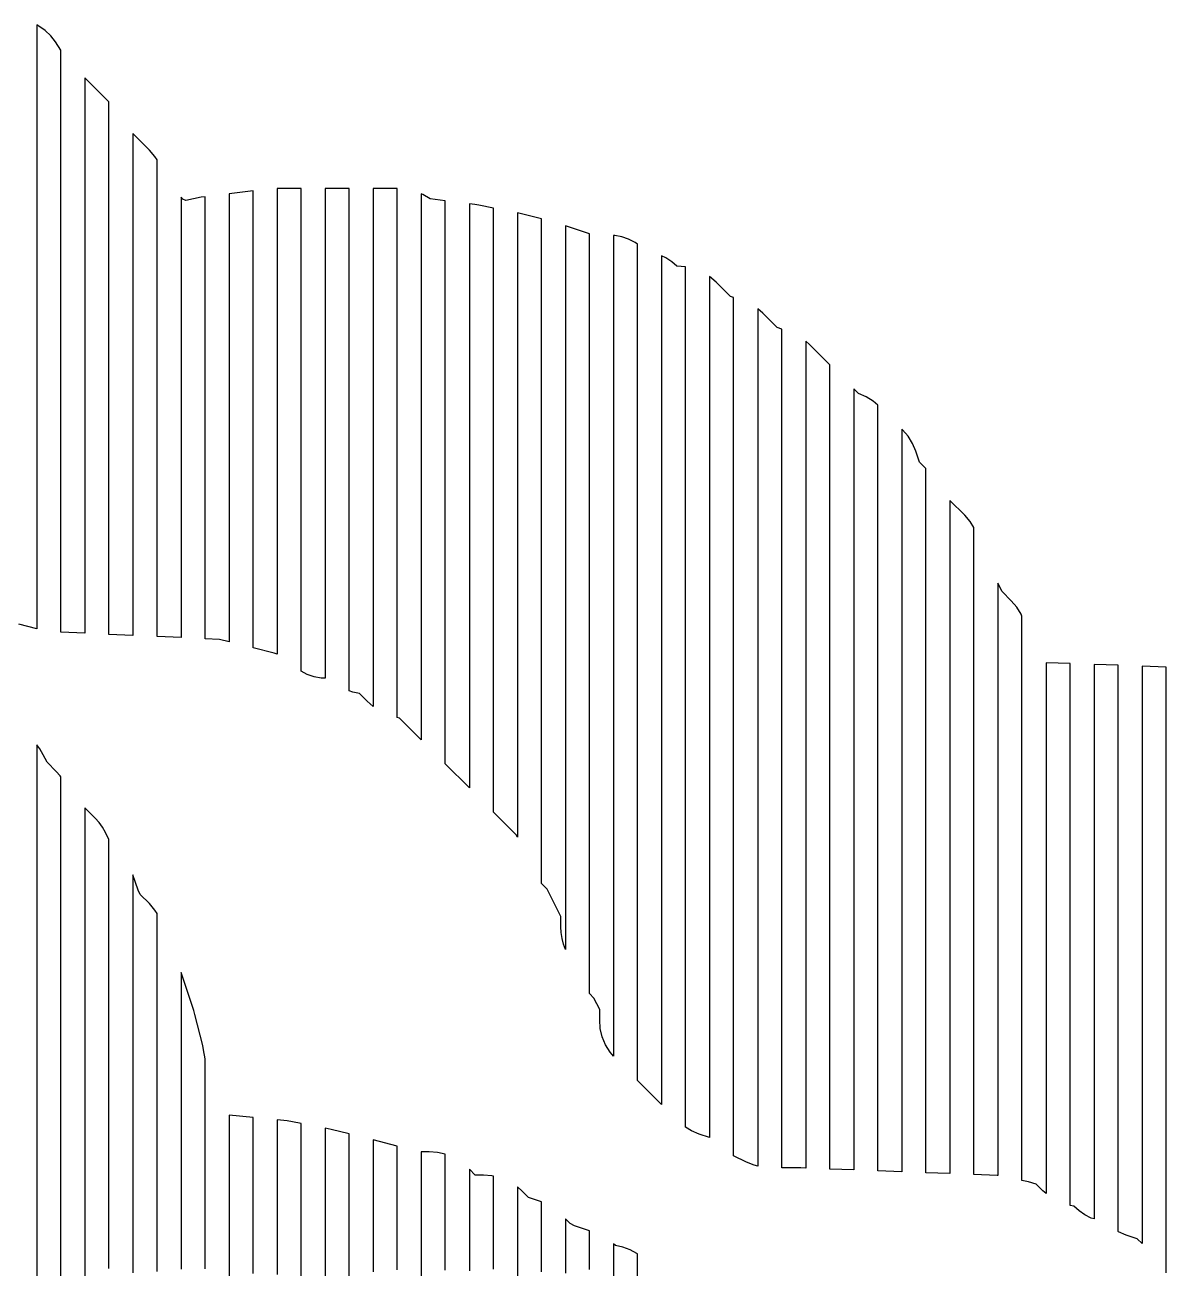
# Model space of a CAD drawing. Extents: x -6 to 1890, y -8 to 898.
# Drawn here: x 1491.6 to 1681.6, y 642.5 to 849.4 of the extents above; entities that cross this region are included whole.
import ezdxf

# ---------------------------------------------------------------- set-up
doc = ezdxf.new("R2010")
doc.units = 0
doc.layers.add('PECAS_2D', color=3, linetype='Continuous')

msp = doc.modelspace()

# ---------------------------------------------------------------- linework, layer by layer
at = {"layer": 'PECAS_2D'}
for points in [[(1681.578, 641.692), (1681.578, 649.448), (1681.578, 650.741), (1681.578, 652.034), (1681.578, 653.326), (1681.578, 654.619), (1681.578, 655.912), (1681.578, 657.205), (1681.578, 702.451), (1681.578, 703.744), (1681.578, 705.036), (1681.578, 706.329), (1681.578, 708.915), (1681.578, 710.207), (1681.578, 712.793), (1681.578, 715.378), (1681.578, 717.964), (1681.578, 719.257), (1681.578, 720.549), (1681.578, 721.842), (1681.578, 723.135), (1681.578, 724.428), (1681.578, 725.72), (1681.578, 727.013), (1681.578, 728.306), (1681.578, 729.599), (1681.578, 730.891), (1681.578, 732.184), (1681.578, 733.477), (1681.578, 734.77), (1681.578, 736.062), (1681.578, 737.355), (1681.578, 738.648), (1681.578, 742.526), (1677.578, 742.669), (1677.578, 738.774), (1677.578, 737.475), (1677.578, 736.177), (1677.578, 734.879), (1677.578, 733.58), (1677.578, 732.282), (1677.578, 730.984), (1677.578, 729.685), (1677.578, 728.387), (1677.578, 727.088), (1677.578, 725.79), (1677.578, 724.492), (1677.578, 723.193), (1677.578, 721.895), (1677.578, 720.596), (1677.578, 719.298), (1677.578, 718), (1677.578, 716.701), (1677.578, 715.403), (1677.578, 714.105), (1677.578, 712.806), (1677.578, 711.508), (1677.578, 710.21), (1677.578, 708.911), (1677.578, 707.613), (1677.578, 706.314), (1677.578, 705.016), (1677.578, 703.718), (1677.578, 659.573), (1677.578, 658.275), (1677.578, 656.976), (1677.578, 655.678), (1677.578, 654.379), (1677.578, 653.081), (1677.578, 651.783), (1677.578, 646.589), (1676.769, 647.398), (1674.929, 648.012), (1673.637, 648.556), (1673.578, 648.593), (1673.578, 655.046), (1673.578, 656.337), (1673.578, 657.627), (1673.578, 658.918), (1673.578, 661.499), (1673.578, 702.801), (1673.578, 704.092), (1673.578, 705.382), (1673.578, 706.673), (1673.578, 707.964), (1673.578, 709.254), (1673.578, 710.545), (1673.578, 711.836), (1673.578, 713.126), (1673.578, 714.417), (1673.578, 715.708), (1673.578, 716.998), (1673.578, 718.289), (1673.578, 719.58), (1673.578, 720.87), (1673.578, 722.161), (1673.578, 723.452), (1673.578, 724.742), (1673.578, 726.033), (1673.578, 727.324), (1673.578, 728.614), (1673.578, 729.905), (1673.578, 731.196), (1673.578, 732.486), (1673.578, 733.777), (1673.578, 735.068), (1673.578, 737.649), (1673.578, 738.94), (1673.578, 742.812), (1669.578, 742.955), (1669.578, 737.756), (1669.578, 736.456), (1669.578, 733.857), (1669.578, 732.557), (1669.578, 731.258), (1669.578, 729.958), (1669.578, 728.658), (1669.578, 727.359), (1669.578, 726.059), (1669.578, 724.759), (1669.578, 723.46), (1669.578, 722.16), (1669.578, 720.86), (1669.578, 719.561), (1669.578, 718.261), (1669.578, 716.961), (1669.578, 715.662), (1669.578, 714.362), (1669.578, 713.062), (1669.578, 711.763), (1669.578, 710.463), (1669.578, 709.164), (1669.578, 707.864), (1669.578, 706.564), (1669.578, 705.265), (1669.578, 662.376), (1669.578, 661.076), (1669.578, 659.776), (1669.578, 658.477), (1669.578, 657.177), (1669.578, 655.878), (1669.578, 650.679), (1669.11, 650.841), (1668.052, 651.369), (1667.075, 652.027), (1666.192, 652.805), (1665.578, 652.932), (1665.578, 658.084), (1665.578, 659.372), (1665.578, 660.66), (1665.578, 661.948), (1665.578, 663.237), (1665.578, 664.525), (1665.578, 665.813), (1665.578, 705.743), (1665.578, 707.031), (1665.578, 708.319), (1665.578, 709.607), (1665.578, 710.896), (1665.578, 712.184), (1665.578, 713.472), (1665.578, 714.76), (1665.578, 716.048), (1665.578, 717.336), (1665.578, 718.624), (1665.578, 719.912), (1665.578, 721.2), (1665.578, 722.488), (1665.578, 723.776), (1665.578, 725.064), (1665.578, 726.352), (1665.578, 727.641), (1665.578, 728.929), (1665.578, 730.217), (1665.578, 731.505), (1665.578, 732.793), (1665.578, 735.369), (1665.578, 736.657), (1665.578, 737.945), (1665.578, 743.097), (1661.578, 743.24), (1661.578, 736.745), (1661.578, 735.445), (1661.578, 734.146), (1661.578, 732.847), (1661.578, 731.548), (1661.578, 730.249), (1661.578, 728.95), (1661.578, 727.651), (1661.578, 726.352), (1661.578, 725.052), (1661.578, 723.753), (1661.578, 722.454), (1661.578, 721.155), (1661.578, 719.856), (1661.578, 718.557), (1661.578, 717.258), (1661.578, 715.959), (1661.578, 714.659), (1661.578, 713.36), (1661.578, 712.061), (1661.578, 710.762), (1661.578, 709.463), (1661.578, 708.164), (1661.578, 706.865), (1661.578, 705.565), (1661.578, 666.592), (1661.578, 665.292), (1661.578, 663.993), (1661.578, 662.694), (1661.578, 661.395), (1661.578, 660.096), (1661.578, 654.899), (1661.031, 655.38), (1659.965, 656.447), (1658.663, 656.881), (1657.578, 657.098), (1657.578, 660.957), (1657.578, 662.244), (1657.578, 663.53), (1657.578, 664.817), (1657.578, 666.103), (1657.578, 669.963), (1657.578, 705.984), (1657.578, 707.271), (1657.578, 708.557), (1657.578, 709.844), (1657.578, 711.13), (1657.578, 712.417), (1657.578, 713.703), (1657.578, 714.99), (1657.578, 716.276), (1657.578, 717.563), (1657.578, 718.849), (1657.578, 720.136), (1657.578, 721.422), (1657.578, 722.709), (1657.578, 723.995), (1657.578, 725.282), (1657.578, 726.568), (1657.578, 727.855), (1657.578, 729.141), (1657.578, 730.428), (1657.578, 731.714), (1657.578, 734.287), (1657.578, 735.574), (1657.578, 736.86), (1657.578, 751.012), (1657.458, 751.297), (1656.716, 752.497), (1655.804, 753.562), (1654.263, 755.103), (1653.578, 756.473), (1653.578, 744.799), (1653.578, 739.611), (1653.578, 737.017), (1653.578, 735.72), (1653.578, 734.423), (1653.578, 733.126), (1653.578, 731.829), (1653.578, 730.532), (1653.578, 727.938), (1653.578, 726.641), (1653.578, 725.344), (1653.578, 724.047), (1653.578, 722.75), (1653.578, 721.453), (1653.578, 720.156), (1653.578, 718.859), (1653.578, 717.562), (1653.578, 716.265), (1653.578, 714.968), (1653.578, 713.67), (1653.578, 712.373), (1653.578, 711.076), (1653.578, 709.779), (1653.578, 708.482), (1653.578, 707.185), (1653.578, 705.888), (1653.578, 668.274), (1653.578, 666.977), (1653.578, 665.68), (1653.578, 664.383), (1653.578, 663.086), (1653.578, 661.789), (1653.578, 657.898), (1653.466, 657.92), (1649.578, 658.07), (1649.578, 661.96), (1649.578, 663.257), (1649.578, 664.554), (1649.578, 665.851), (1649.578, 667.148), (1649.578, 668.445), (1649.578, 706.057), (1649.578, 707.354), (1649.578, 708.651), (1649.578, 709.948), (1649.578, 711.245), (1649.578, 712.542), (1649.578, 713.839), (1649.578, 715.135), (1649.578, 716.432), (1649.578, 717.729), (1649.578, 719.026), (1649.578, 720.323), (1649.578, 721.62), (1649.578, 722.917), (1649.578, 724.214), (1649.578, 726.808), (1649.578, 728.105), (1649.578, 729.402), (1649.578, 730.699), (1649.578, 731.996), (1649.578, 733.293), (1649.578, 734.59), (1649.578, 738.481), (1649.578, 741.075), (1649.578, 743.668), (1649.578, 746.262), (1649.578, 748.856), (1649.578, 751.45), (1649.578, 752.747), (1649.578, 754.044), (1649.578, 765.717), (1648.96, 766.716), (1648.048, 767.781), (1645.578, 770.251), (1645.578, 761.237), (1645.578, 759.95), (1645.578, 757.374), (1645.578, 754.799), (1645.578, 752.224), (1645.578, 749.648), (1645.578, 747.073), (1645.578, 744.498), (1645.578, 741.922), (1645.578, 739.347), (1645.578, 736.771), (1645.578, 734.196), (1645.578, 730.333), (1645.578, 729.045), (1645.578, 727.758), (1645.578, 726.47), (1645.578, 725.182), (1645.578, 723.895), (1645.578, 722.607), (1645.578, 720.032), (1645.578, 718.744), (1645.578, 717.456), (1645.578, 716.169), (1645.578, 714.881), (1645.578, 713.593), (1645.578, 712.306), (1645.578, 711.018), (1645.578, 709.73), (1645.578, 708.443), (1645.578, 707.155), (1645.578, 705.867), (1645.578, 668.525), (1645.578, 667.237), (1645.578, 665.949), (1645.578, 664.662), (1645.578, 663.374), (1645.578, 662.086), (1645.578, 658.223), (1641.578, 658.377), (1641.578, 662.24), (1641.578, 663.527), (1641.578, 664.815), (1641.578, 666.103), (1641.578, 667.39), (1641.578, 668.678), (1641.578, 704.729), (1641.578, 706.016), (1641.578, 707.304), (1641.578, 708.591), (1641.578, 709.879), (1641.578, 711.167), (1641.578, 712.454), (1641.578, 713.742), (1641.578, 715.029), (1641.578, 716.317), (1641.578, 718.892), (1641.578, 720.179), (1641.578, 721.467), (1641.578, 722.754), (1641.578, 724.042), (1641.578, 725.329), (1641.578, 726.617), (1641.578, 731.767), (1641.578, 734.342), (1641.578, 736.917), (1641.578, 739.492), (1641.578, 742.068), (1641.578, 744.643), (1641.578, 747.218), (1641.578, 749.793), (1641.578, 752.368), (1641.578, 754.943), (1641.578, 757.518), (1641.578, 760.093), (1641.578, 762.668), (1641.578, 766.531), (1641.578, 767.818), (1641.578, 775.544), (1640.519, 776.603), (1639.906, 778.442), (1639.361, 779.735), (1638.62, 780.934), (1637.707, 781.999), (1637.578, 782.129), (1637.578, 773.117), (1637.578, 771.829), (1637.578, 769.254), (1637.578, 766.679), (1637.578, 764.104), (1637.578, 761.529), (1637.578, 758.954), (1637.578, 756.379), (1637.578, 753.804), (1637.578, 749.942), (1637.578, 747.367), (1637.578, 743.505), (1637.578, 740.93), (1637.578, 738.355), (1637.578, 735.78), (1637.578, 733.205), (1637.578, 730.63), (1637.578, 728.055), (1637.578, 722.905), (1637.578, 721.617), (1637.578, 720.33), (1637.578, 719.043), (1637.578, 717.755), (1637.578, 716.468), (1637.578, 715.18), (1637.578, 712.605), (1637.578, 711.318), (1637.578, 710.03), (1637.578, 708.743), (1637.578, 707.455), (1637.578, 706.168), (1637.578, 704.88), (1637.578, 668.831), (1637.578, 667.543), (1637.578, 666.256), (1637.578, 664.969), (1637.578, 663.681), (1637.578, 662.394), (1637.578, 658.531), (1633.578, 658.685), (1633.578, 662.585), (1633.578, 663.885), (1633.578, 665.185), (1633.578, 666.486), (1633.578, 667.786), (1633.578, 704.188), (1633.578, 705.488), (1633.578, 706.788), (1633.578, 708.088), (1633.578, 709.388), (1633.578, 711.989), (1633.578, 713.289), (1633.578, 714.589), (1633.578, 715.889), (1633.578, 717.189), (1633.578, 718.489), (1633.578, 723.689), (1633.578, 727.59), (1633.578, 730.19), (1633.578, 732.79), (1633.578, 735.39), (1633.578, 737.99), (1633.578, 740.591), (1633.578, 743.191), (1633.578, 745.791), (1633.578, 749.691), (1633.578, 752.291), (1633.578, 756.192), (1633.578, 758.792), (1633.578, 761.392), (1633.578, 763.992), (1633.578, 766.592), (1633.578, 769.192), (1633.578, 771.793), (1633.578, 774.393), (1633.578, 775.693), (1633.578, 776.993), (1633.578, 786.094), (1632.793, 786.769), (1631.627, 787.498), (1630.373, 788.042), (1629.578, 788.836), (1629.578, 782.336), (1629.578, 781.036), (1629.578, 778.436), (1629.578, 775.836), (1629.578, 773.237), (1629.578, 770.637), (1629.578, 768.037), (1629.578, 765.437), (1629.578, 762.837), (1629.578, 760.237), (1629.578, 757.637), (1629.578, 755.037), (1629.578, 751.137), (1629.578, 748.537), (1629.578, 745.937), (1629.578, 742.037), (1629.578, 739.437), (1629.578, 735.537), (1629.578, 732.937), (1629.578, 730.337), (1629.578, 727.737), (1629.578, 723.838), (1629.578, 719.938), (1629.578, 714.738), (1629.578, 713.438), (1629.578, 712.138), (1629.578, 710.838), (1629.578, 709.538), (1629.578, 708.238), (1629.578, 706.938), (1629.578, 705.638), (1629.578, 704.338), (1629.578, 703.038), (1629.578, 667.939), (1629.578, 666.639), (1629.578, 665.339), (1629.578, 664.039), (1629.578, 662.739), (1629.578, 658.839), (1625.578, 658.993), (1625.578, 661.592), (1625.578, 662.891), (1625.578, 664.19), (1625.578, 665.49), (1625.578, 666.789), (1625.578, 668.089), (1625.578, 703.174), (1625.578, 704.474), (1625.578, 705.773), (1625.578, 708.372), (1625.578, 709.671), (1625.578, 710.971), (1625.578, 716.169), (1625.578, 718.767), (1625.578, 721.366), (1625.578, 723.965), (1625.578, 727.864), (1625.578, 731.762), (1625.578, 735.66), (1625.578, 738.259), (1625.578, 742.158), (1625.578, 744.757), (1625.578, 748.655), (1625.578, 751.254), (1625.578, 753.853), (1625.578, 756.452), (1625.578, 759.05), (1625.578, 761.649), (1625.578, 764.248), (1625.578, 766.847), (1625.578, 769.446), (1625.578, 772.045), (1625.578, 775.943), (1625.578, 778.542), (1625.578, 782.441), (1625.578, 783.74), (1625.578, 785.04), (1625.578, 792.836), (1622.196, 796.218), (1621.578, 796.748), (1621.578, 788.959), (1621.578, 787.661), (1621.578, 783.766), (1621.578, 781.17), (1621.578, 778.574), (1621.578, 774.679), (1621.578, 772.083), (1621.578, 768.189), (1621.578, 765.593), (1621.578, 762.996), (1621.578, 760.4), (1621.578, 757.804), (1621.578, 755.208), (1621.578, 752.611), (1621.578, 750.015), (1621.578, 747.419), (1621.578, 743.525), (1621.578, 740.928), (1621.578, 738.332), (1621.578, 734.438), (1621.578, 730.543), (1621.578, 727.947), (1621.578, 724.053), (1621.578, 720.158), (1621.578, 716.264), (1621.578, 714.966), (1621.578, 713.668), (1621.578, 712.37), (1621.578, 711.071), (1621.578, 709.773), (1621.578, 708.475), (1621.578, 669.531), (1621.578, 668.233), (1621.578, 666.935), (1621.578, 665.637), (1621.578, 664.339), (1621.578, 663.041), (1621.578, 661.743), (1621.578, 659.147), (1620.757, 659.178), (1617.578, 659.178), (1617.578, 663.056), (1617.578, 664.348), (1617.578, 665.641), (1617.578, 666.933), (1617.578, 668.226), (1617.578, 670.811), (1617.578, 718.634), (1617.578, 719.927), (1617.578, 722.512), (1617.578, 723.804), (1617.578, 727.682), (1617.578, 730.267), (1617.578, 734.144), (1617.578, 738.022), (1617.578, 741.899), (1617.578, 744.484), (1617.578, 747.069), (1617.578, 750.947), (1617.578, 754.825), (1617.578, 757.41), (1617.578, 759.995), (1617.578, 763.872), (1617.578, 766.457), (1617.578, 769.042), (1617.578, 771.627), (1617.578, 775.505), (1617.578, 778.09), (1617.578, 781.967), (1617.578, 785.845), (1617.578, 788.43), (1617.578, 791.015), (1617.578, 792.308), (1617.578, 798.77), (1616.799, 799.03), (1614.44, 801.389), (1613.578, 802.127), (1613.578, 795.643), (1613.578, 794.346), (1613.578, 791.752), (1613.578, 789.159), (1613.578, 785.268), (1613.578, 782.674), (1613.578, 780.081), (1613.578, 777.487), (1613.578, 773.596), (1613.578, 771.002), (1613.578, 767.112), (1613.578, 764.518), (1613.578, 760.627), (1613.578, 758.034), (1613.578, 755.44), (1613.578, 752.846), (1613.578, 748.956), (1613.578, 746.362), (1613.578, 742.471), (1613.578, 738.581), (1613.578, 734.69), (1613.578, 730.799), (1613.578, 729.503), (1613.578, 728.206), (1613.578, 726.909), (1613.578, 725.612), (1613.578, 672.44), (1613.578, 671.143), (1613.578, 669.846), (1613.578, 668.55), (1613.578, 667.253), (1613.578, 665.956), (1613.578, 664.659), (1613.578, 659.472), (1612.99, 659.61), (1611.692, 660.139), (1609.578, 661.196), (1609.578, 666.389), (1609.578, 667.688), (1609.578, 668.986), (1609.578, 670.285), (1609.578, 671.583), (1609.578, 672.881), (1609.578, 674.18), (1609.578, 730.012), (1609.578, 731.31), (1609.578, 732.609), (1609.578, 733.907), (1609.578, 736.504), (1609.578, 740.399), (1609.578, 744.295), (1609.578, 748.19), (1609.578, 750.787), (1609.578, 753.384), (1609.578, 757.279), (1609.578, 761.174), (1609.578, 763.771), (1609.578, 767.666), (1609.578, 770.263), (1609.578, 774.158), (1609.578, 778.054), (1609.578, 780.65), (1609.578, 783.247), (1609.578, 785.844), (1609.578, 789.739), (1609.578, 792.336), (1609.578, 794.933), (1609.578, 796.232), (1609.578, 797.53), (1609.578, 804.022), (1609.044, 804.2), (1606.685, 806.559), (1605.578, 807.498), (1605.578, 799.754), (1605.578, 798.463), (1605.578, 795.882), (1605.578, 793.3), (1605.578, 790.719), (1605.578, 788.138), (1605.578, 785.556), (1605.578, 782.975), (1605.578, 780.394), (1605.578, 777.813), (1605.578, 775.231), (1605.578, 772.65), (1605.578, 770.069), (1605.578, 766.197), (1605.578, 763.615), (1605.578, 759.743), (1605.578, 755.871), (1605.578, 753.29), (1605.578, 749.418), (1605.578, 745.546), (1605.578, 741.674), (1605.578, 740.383), (1605.578, 739.093), (1605.578, 737.802), (1605.578, 736.511), (1605.578, 735.221), (1605.578, 678.432), (1605.578, 677.141), (1605.578, 675.851), (1605.578, 674.56), (1605.578, 673.269), (1605.578, 671.979), (1605.578, 670.688), (1605.578, 669.397), (1605.578, 664.235), (1603.835, 664.815), (1602.543, 665.36), (1601.578, 665.957), (1601.578, 672.406), (1601.578, 673.695), (1601.578, 674.985), (1601.578, 676.275), (1601.578, 677.565), (1601.578, 678.854), (1601.578, 680.144), (1601.578, 681.434), (1601.578, 684.013), (1601.578, 685.303), (1601.578, 739.474), (1601.578, 740.763), (1601.578, 743.343), (1601.578, 747.212), (1601.578, 751.081), (1601.578, 754.951), (1601.578, 758.82), (1601.578, 762.689), (1601.578, 766.559), (1601.578, 770.428), (1601.578, 774.297), (1601.578, 778.167), (1601.578, 780.746), (1601.578, 783.326), (1601.578, 785.905), (1601.578, 788.485), (1601.578, 791.064), (1601.578, 793.644), (1601.578, 796.223), (1601.578, 798.803), (1601.578, 801.383), (1601.578, 802.672), (1601.578, 809.121), (1600.141, 809.224), (1599.275, 809.968), (1598.312, 810.605), (1597.578, 810.965), (1597.578, 804.486), (1597.578, 803.19), (1597.578, 800.598), (1597.578, 798.007), (1597.578, 795.415), (1597.578, 792.823), (1597.578, 790.231), (1597.578, 787.64), (1597.578, 783.752), (1597.578, 781.16), (1597.578, 778.568), (1597.578, 775.977), (1597.578, 773.385), (1597.578, 770.793), (1597.578, 766.905), (1597.578, 763.018), (1597.578, 759.13), (1597.578, 755.242), (1597.578, 751.355), (1597.578, 748.763), (1597.578, 747.467), (1597.578, 746.171), (1597.578, 744.875), (1597.578, 743.58), (1597.578, 691.744), (1597.578, 690.448), (1597.578, 687.857), (1597.578, 686.561), (1597.578, 685.265), (1597.578, 683.969), (1597.578, 682.673), (1597.578, 681.377), (1597.578, 680.081), (1597.578, 678.786), (1597.578, 677.49), (1597.578, 669.714), (1593.578, 673.714), (1593.578, 681.447), (1593.578, 682.736), (1593.578, 684.024), (1593.578, 685.313), (1593.578, 686.602), (1593.578, 687.891), (1593.578, 689.18), (1593.578, 690.468), (1593.578, 691.757), (1593.578, 693.046), (1593.578, 694.335), (1593.578, 695.623), (1593.578, 696.912), (1593.578, 700.778), (1593.578, 702.067), (1593.578, 703.356), (1593.578, 747.174), (1593.578, 749.751), (1593.578, 751.04), (1593.578, 752.329), (1593.578, 754.906), (1593.578, 757.484), (1593.578, 761.35), (1593.578, 765.217), (1593.578, 767.794), (1593.578, 770.372), (1593.578, 772.949), (1593.578, 775.527), (1593.578, 778.104), (1593.578, 780.682), (1593.578, 783.259), (1593.578, 785.837), (1593.578, 788.414), (1593.578, 790.992), (1593.578, 793.569), (1593.578, 796.147), (1593.578, 798.724), (1593.578, 801.302), (1593.578, 803.879), (1593.578, 805.168), (1593.578, 806.457), (1593.578, 812.901), (1593.178, 813.169), (1592.099, 813.702), (1590.958, 814.088), (1589.787, 814.319), (1589.578, 814.333), (1589.578, 807.891), (1589.578, 806.603), (1589.578, 804.026), (1589.578, 801.45), (1589.578, 798.873), (1589.578, 796.297), (1589.578, 793.72), (1589.578, 791.144), (1589.578, 788.567), (1589.578, 785.99), (1589.578, 783.414), (1589.578, 780.837), (1589.578, 778.261), (1589.578, 775.684), (1589.578, 771.819), (1589.578, 769.243), (1589.578, 765.378), (1589.578, 761.513), (1589.578, 758.937), (1589.578, 756.36), (1589.578, 753.784), (1589.578, 752.495), (1589.578, 751.207), (1589.578, 749.919), (1589.578, 712.559), (1589.578, 709.982), (1589.578, 708.694), (1589.578, 707.405), (1589.578, 706.117), (1589.578, 704.829), (1589.578, 703.541), (1589.578, 702.252), (1589.578, 700.964), (1589.578, 699.676), (1589.578, 698.387), (1589.578, 697.099), (1589.578, 695.811), (1589.578, 694.523), (1589.578, 693.234), (1589.578, 691.946), (1589.578, 677.775), (1589.021, 678.426), (1588.268, 679.65), (1587.715, 680.986), (1587.381, 682.383), (1587.272, 683.789), (1587.272, 685.519), (1586.308, 687.447), (1585.578, 688.177), (1585.578, 702.369), (1585.578, 703.659), (1585.578, 704.949), (1585.578, 706.239), (1585.578, 707.529), (1585.578, 708.819), (1585.578, 710.109), (1585.578, 711.399), (1585.578, 712.689), (1585.578, 713.979), (1585.578, 715.27), (1585.578, 716.56), (1585.578, 717.85), (1585.578, 719.14), (1585.578, 720.43), (1585.578, 752.682), (1585.578, 753.973), (1585.578, 755.263), (1585.578, 756.553), (1585.578, 757.843), (1585.578, 759.133), (1585.578, 761.713), (1585.578, 763.003), (1585.578, 766.874), (1585.578, 770.744), (1585.578, 773.324), (1585.578, 777.194), (1585.578, 779.775), (1585.578, 782.355), (1585.578, 784.935), (1585.578, 787.515), (1585.578, 790.095), (1585.578, 792.676), (1585.578, 795.256), (1585.578, 797.836), (1585.578, 800.416), (1585.578, 802.996), (1585.578, 805.577), (1585.578, 808.157), (1585.578, 809.447), (1585.578, 814.607), (1581.578, 815.941), (1581.578, 810.761), (1581.578, 809.466), (1581.578, 806.877), (1581.578, 804.287), (1581.578, 801.697), (1581.578, 799.107), (1581.578, 796.518), (1581.578, 793.928), (1581.578, 791.338), (1581.578, 788.748), (1581.578, 786.159), (1581.578, 783.569), (1581.578, 780.979), (1581.578, 778.389), (1581.578, 775.8), (1581.578, 773.21), (1581.578, 769.325), (1581.578, 766.736), (1581.578, 765.441), (1581.578, 764.146), (1581.578, 762.851), (1581.578, 761.556), (1581.578, 758.966), (1581.578, 757.671), (1581.578, 756.377), (1581.578, 755.082), (1581.578, 727.889), (1581.578, 726.595), (1581.578, 725.3), (1581.578, 724.005), (1581.578, 722.71), (1581.578, 721.415), (1581.578, 720.12), (1581.578, 718.825), (1581.578, 717.531), (1581.578, 716.236), (1581.578, 714.941), (1581.578, 713.646), (1581.578, 711.056), (1581.578, 709.761), (1581.578, 695.518), (1581.276, 696.423), (1581.018, 697.363), (1580.861, 698.328), (1580.809, 699.301), (1580.809, 701.03), (1578.552, 705.544), (1577.578, 706.518), (1577.578, 716.927), (1577.578, 718.228), (1577.578, 719.529), (1577.578, 720.83), (1577.578, 722.131), (1577.578, 723.432), (1577.578, 724.734), (1577.578, 726.035), (1577.578, 727.336), (1577.578, 728.637), (1577.578, 729.938), (1577.578, 732.54), (1577.578, 757.261), (1577.578, 758.562), (1577.578, 759.863), (1577.578, 761.164), (1577.578, 763.766), (1577.578, 766.369), (1577.578, 768.971), (1577.578, 772.874), (1577.578, 776.777), (1577.578, 779.38), (1577.578, 781.982), (1577.578, 784.584), (1577.578, 787.186), (1577.578, 789.788), (1577.578, 792.391), (1577.578, 794.993), (1577.578, 797.595), (1577.578, 798.896), (1577.578, 801.498), (1577.578, 804.1), (1577.578, 806.703), (1577.578, 809.305), (1577.578, 810.606), (1577.578, 811.907), (1577.578, 817.111), (1573.597, 818.096), (1573.578, 818.1), (1573.578, 812.905), (1573.578, 811.606), (1573.578, 809.009), (1573.578, 806.411), (1573.578, 803.814), (1573.578, 801.216), (1573.578, 798.619), (1573.578, 796.021), (1573.578, 793.424), (1573.578, 790.826), (1573.578, 788.229), (1573.578, 785.631), (1573.578, 783.034), (1573.578, 780.436), (1573.578, 777.839), (1573.578, 773.942), (1573.578, 771.345), (1573.578, 768.747), (1573.578, 766.15), (1573.578, 763.552), (1573.578, 762.254), (1573.578, 760.955), (1573.578, 759.656), (1573.578, 738.876), (1573.578, 737.578), (1573.578, 736.279), (1573.578, 734.98), (1573.578, 733.681), (1573.578, 732.383), (1573.578, 731.084), (1573.578, 729.785), (1573.578, 728.486), (1573.578, 725.889), (1573.578, 724.59), (1573.578, 723.291), (1573.578, 721.993), (1573.578, 714.2), (1573.382, 714.592), (1569.578, 718.396), (1569.578, 726.127), (1569.578, 727.416), (1569.578, 728.704), (1569.578, 729.993), (1569.578, 731.281), (1569.578, 732.57), (1569.578, 733.858), (1569.578, 735.147), (1569.578, 736.435), (1569.578, 737.724), (1569.578, 739.012), (1569.578, 740.301), (1569.578, 741.589), (1569.578, 742.878), (1569.578, 744.166), (1569.578, 762.205), (1569.578, 763.494), (1569.578, 764.782), (1569.578, 766.071), (1569.578, 768.648), (1569.578, 769.936), (1569.578, 771.225), (1569.578, 773.802), (1569.578, 777.667), (1569.578, 781.533), (1569.578, 784.11), (1569.578, 786.687), (1569.578, 789.264), (1569.578, 791.841), (1569.578, 794.418), (1569.578, 796.995), (1569.578, 799.572), (1569.578, 802.149), (1569.578, 804.726), (1569.578, 807.303), (1569.578, 809.88), (1569.578, 812.457), (1569.578, 813.746), (1569.578, 818.9), (1567.134, 819.388), (1566.478, 819.495), (1565.578, 819.607), (1565.578, 814.423), (1565.578, 813.127), (1565.578, 810.534), (1565.578, 807.942), (1565.578, 805.35), (1565.578, 802.758), (1565.578, 800.165), (1565.578, 797.573), (1565.578, 794.981), (1565.578, 792.388), (1565.578, 789.796), (1565.578, 787.204), (1565.578, 784.611), (1565.578, 782.019), (1565.578, 778.131), (1565.578, 776.834), (1565.578, 775.538), (1565.578, 774.242), (1565.578, 772.946), (1565.578, 771.65), (1565.578, 770.354), (1565.578, 769.058), (1565.578, 766.465), (1565.578, 765.169), (1565.578, 763.873), (1565.578, 762.577), (1565.578, 761.281), (1565.578, 750.911), (1565.578, 748.319), (1565.578, 747.023), (1565.578, 745.727), (1565.578, 744.431), (1565.578, 743.135), (1565.578, 741.838), (1565.578, 740.542), (1565.578, 739.246), (1565.578, 737.95), (1565.578, 736.654), (1565.578, 735.358), (1565.578, 734.061), (1565.578, 732.765), (1565.578, 731.469), (1565.578, 730.173), (1565.578, 722.396), (1561.578, 726.396), (1561.578, 732.904), (1561.578, 734.205), (1561.578, 735.507), (1561.578, 736.808), (1561.578, 738.11), (1561.578, 739.412), (1561.578, 740.713), (1561.578, 742.015), (1561.578, 744.618), (1561.578, 745.919), (1561.578, 747.221), (1561.578, 748.522), (1561.578, 749.824), (1561.578, 751.125), (1561.578, 752.427), (1561.578, 753.729), (1561.578, 755.03), (1561.578, 756.332), (1561.578, 761.538), (1561.578, 762.839), (1561.578, 764.141), (1561.578, 765.443), (1561.578, 768.046), (1561.578, 770.649), (1561.578, 771.95), (1561.578, 773.252), (1561.578, 774.553), (1561.578, 775.855), (1561.578, 777.156), (1561.578, 778.458), (1561.578, 781.061), (1561.578, 783.664), (1561.578, 786.267), (1561.578, 788.87), (1561.578, 791.473), (1561.578, 794.077), (1561.578, 796.68), (1561.578, 799.283), (1561.578, 801.886), (1561.578, 804.489), (1561.578, 807.092), (1561.578, 809.695), (1561.578, 812.298), (1561.578, 813.6), (1561.578, 814.901), (1561.578, 820.107), (1559.05, 820.424), (1557.843, 821.161), (1557.578, 821.27), (1557.578, 816.078), (1557.578, 814.779), (1557.578, 812.183), (1557.578, 809.587), (1557.578, 806.99), (1557.578, 804.394), (1557.578, 801.797), (1557.578, 799.201), (1557.578, 796.605), (1557.578, 794.008), (1557.578, 791.412), (1557.578, 788.815), (1557.578, 786.219), (1557.578, 782.324), (1557.578, 781.026), (1557.578, 779.728), (1557.578, 778.43), (1557.578, 777.131), (1557.578, 775.833), (1557.578, 774.535), (1557.578, 771.939), (1557.578, 770.64), (1557.578, 769.342), (1557.578, 768.044), (1557.578, 766.746), (1557.578, 765.448), (1557.578, 764.149), (1557.578, 762.851), (1557.578, 760.255), (1557.578, 758.957), (1557.578, 757.658), (1557.578, 756.36), (1557.578, 755.062), (1557.578, 753.764), (1557.578, 751.167), (1557.578, 748.571), (1557.578, 747.273), (1557.578, 745.975), (1557.578, 744.676), (1557.578, 743.378), (1557.578, 742.08), (1557.578, 740.782), (1557.578, 739.484), (1557.578, 738.185), (1557.578, 736.887), (1557.578, 730.396), (1553.971, 734.003), (1553.578, 734.134), (1553.578, 739.312), (1553.578, 740.606), (1553.578, 741.9), (1553.578, 743.195), (1553.578, 744.489), (1553.578, 745.783), (1553.578, 747.078), (1553.578, 748.372), (1553.578, 749.666), (1553.578, 750.961), (1553.578, 752.255), (1553.578, 753.549), (1553.578, 754.844), (1553.578, 757.433), (1553.578, 760.021), (1553.578, 761.316), (1553.578, 762.61), (1553.578, 765.199), (1553.578, 766.493), (1553.578, 769.082), (1553.578, 770.376), (1553.578, 771.671), (1553.578, 774.259), (1553.578, 775.554), (1553.578, 776.848), (1553.578, 778.142), (1553.578, 779.437), (1553.578, 780.731), (1553.578, 782.025), (1553.578, 784.614), (1553.578, 787.203), (1553.578, 789.792), (1553.578, 792.38), (1553.578, 794.969), (1553.578, 797.558), (1553.578, 800.146), (1553.578, 802.735), (1553.578, 805.324), (1553.578, 807.913), (1553.578, 810.501), (1553.578, 813.09), (1553.578, 814.384), (1553.578, 815.679), (1553.578, 822.15), (1549.578, 822.15), (1549.578, 815.718), (1549.578, 811.858), (1549.578, 809.285), (1549.578, 806.712), (1549.578, 804.139), (1549.578, 801.566), (1549.578, 798.993), (1549.578, 796.42), (1549.578, 793.847), (1549.578, 791.274), (1549.578, 788.701), (1549.578, 786.128), (1549.578, 783.555), (1549.578, 782.269), (1549.578, 780.982), (1549.578, 779.696), (1549.578, 778.409), (1549.578, 777.123), (1549.578, 775.836), (1549.578, 774.55), (1549.578, 773.263), (1549.578, 771.977), (1549.578, 770.69), (1549.578, 769.404), (1549.578, 768.117), (1549.578, 766.831), (1549.578, 765.544), (1549.578, 764.258), (1549.578, 762.971), (1549.578, 761.685), (1549.578, 760.398), (1549.578, 759.112), (1549.578, 757.825), (1549.578, 756.539), (1549.578, 755.252), (1549.578, 753.966), (1549.578, 752.679), (1549.578, 751.393), (1549.578, 750.106), (1549.578, 748.82), (1549.578, 747.533), (1549.578, 746.247), (1549.578, 744.96), (1549.578, 743.674), (1549.578, 742.387), (1549.578, 735.955), (1548.574, 736.815), (1547.272, 738.117), (1546.154, 738.347), (1545.578, 738.544), (1545.578, 743.689), (1545.578, 744.975), (1545.578, 746.262), (1545.578, 747.548), (1545.578, 748.834), (1545.578, 750.12), (1545.578, 751.407), (1545.578, 752.693), (1545.578, 753.979), (1545.578, 755.265), (1545.578, 756.552), (1545.578, 757.838), (1545.578, 759.124), (1545.578, 760.41), (1545.578, 761.697), (1545.578, 762.983), (1545.578, 764.269), (1545.578, 765.555), (1545.578, 766.842), (1545.578, 768.128), (1545.578, 769.414), (1545.578, 770.7), (1545.578, 771.987), (1545.578, 773.273), (1545.578, 774.559), (1545.578, 775.845), (1545.578, 777.132), (1545.578, 778.418), (1545.578, 779.704), (1545.578, 780.99), (1545.578, 782.277), (1545.578, 783.563), (1545.578, 784.849), (1545.578, 787.422), (1545.578, 789.994), (1545.578, 792.567), (1545.578, 795.139), (1545.578, 797.712), (1545.578, 801.57), (1545.578, 804.143), (1545.578, 806.715), (1545.578, 809.288), (1545.578, 811.86), (1545.578, 814.433), (1545.578, 815.719), (1545.578, 817.005), (1545.578, 822.15), (1541.578, 822.15), (1541.578, 816.976), (1541.578, 815.682), (1541.578, 813.094), (1541.578, 810.507), (1541.578, 807.919), (1541.578, 805.332), (1541.578, 802.744), (1541.578, 800.157), (1541.578, 797.569), (1541.578, 794.982), (1541.578, 792.395), (1541.578, 788.513), (1541.578, 785.926), (1541.578, 784.632), (1541.578, 783.338), (1541.578, 782.045), (1541.578, 780.751), (1541.578, 779.457), (1541.578, 778.163), (1541.578, 776.87), (1541.578, 775.576), (1541.578, 774.282), (1541.578, 772.989), (1541.578, 770.401), (1541.578, 769.107), (1541.578, 767.814), (1541.578, 766.52), (1541.578, 765.226), (1541.578, 763.932), (1541.578, 761.345), (1541.578, 760.051), (1541.578, 758.757), (1541.578, 757.464), (1541.578, 756.17), (1541.578, 754.876), (1541.578, 752.289), (1541.578, 750.995), (1541.578, 749.701), (1541.578, 748.408), (1541.578, 747.114), (1541.578, 745.82), (1541.578, 740.645), (1540.912, 740.688), (1539.741, 740.919), (1538.6, 741.305), (1537.578, 741.81), (1537.578, 746.994), (1537.578, 748.289), (1537.578, 749.585), (1537.578, 750.881), (1537.578, 752.177), (1537.578, 753.473), (1537.578, 756.064), (1537.578, 757.36), (1537.578, 758.656), (1537.578, 759.952), (1537.578, 761.247), (1537.578, 762.543), (1537.578, 765.135), (1537.578, 766.431), (1537.578, 767.727), (1537.578, 769.022), (1537.578, 770.318), (1537.578, 771.614), (1537.578, 772.91), (1537.578, 774.206), (1537.578, 775.501), (1537.578, 776.797), (1537.578, 778.093), (1537.578, 779.389), (1537.578, 780.685), (1537.578, 781.98), (1537.578, 783.276), (1537.578, 784.572), (1537.578, 785.868), (1537.578, 788.459), (1537.578, 791.051), (1537.578, 793.643), (1537.578, 796.234), (1537.578, 798.826), (1537.578, 801.417), (1537.578, 804.009), (1537.578, 806.601), (1537.578, 807.897), (1537.578, 810.488), (1537.578, 811.784), (1537.578, 814.376), (1537.578, 815.671), (1537.578, 822.15), (1533.578, 822.15), (1533.578, 815.694), (1533.578, 814.403), (1533.578, 813.112), (1533.578, 811.821), (1533.578, 810.53), (1533.578, 809.238), (1533.578, 806.656), (1533.578, 804.074), (1533.578, 802.782), (1533.578, 800.2), (1533.578, 797.618), (1533.578, 795.035), (1533.578, 792.453), (1533.578, 788.579), (1533.578, 787.288), (1533.578, 785.997), (1533.578, 784.706), (1533.578, 783.415), (1533.578, 782.123), (1533.578, 780.832), (1533.578, 779.541), (1533.578, 778.25), (1533.578, 776.959), (1533.578, 775.667), (1533.578, 774.376), (1533.578, 773.085), (1533.578, 771.794), (1533.578, 770.503), (1533.578, 769.211), (1533.578, 767.92), (1533.578, 766.629), (1533.578, 765.338), (1533.578, 764.047), (1533.578, 762.755), (1533.578, 761.464), (1533.578, 760.173), (1533.578, 757.591), (1533.578, 756.299), (1533.578, 755.008), (1533.578, 753.717), (1533.578, 752.426), (1533.578, 751.135), (1533.578, 749.843), (1533.578, 748.552), (1533.578, 744.679), (1533.073, 744.847), (1529.578, 745.721), (1529.578, 749.589), (1529.578, 750.878), (1529.578, 752.167), (1529.578, 753.456), (1529.578, 754.746), (1529.578, 756.035), (1529.578, 757.324), (1529.578, 758.614), (1529.578, 759.903), (1529.578, 761.192), (1529.578, 762.482), (1529.578, 763.771), (1529.578, 765.06), (1529.578, 766.349), (1529.578, 767.639), (1529.578, 768.928), (1529.578, 770.217), (1529.578, 771.507), (1529.578, 772.796), (1529.578, 774.085), (1529.578, 776.664), (1529.578, 777.953), (1529.578, 779.242), (1529.578, 780.532), (1529.578, 781.821), (1529.578, 783.11), (1529.578, 784.4), (1529.578, 785.689), (1529.578, 786.978), (1529.578, 788.268), (1529.578, 789.557), (1529.578, 792.135), (1529.578, 794.714), (1529.578, 797.293), (1529.578, 799.871), (1529.578, 802.45), (1529.578, 803.739), (1529.578, 805.028), (1529.578, 806.318), (1529.578, 807.607), (1529.578, 810.186), (1529.578, 811.475), (1529.578, 812.764), (1529.578, 814.053), (1529.578, 815.343), (1529.578, 821.789), (1525.578, 821.289), (1525.578, 814.861), (1525.578, 813.575), (1525.578, 811.004), (1525.578, 809.718), (1525.578, 808.433), (1525.578, 807.147), (1525.578, 805.861), (1525.578, 804.576), (1525.578, 803.29), (1525.578, 802.004), (1525.578, 800.719), (1525.578, 798.147), (1525.578, 795.576), (1525.578, 793.005), (1525.578, 790.433), (1525.578, 789.148), (1525.578, 787.862), (1525.578, 786.576), (1525.578, 785.291), (1525.578, 784.005), (1525.578, 782.719), (1525.578, 781.434), (1525.578, 780.148), (1525.578, 778.862), (1525.578, 777.577), (1525.578, 776.291), (1525.578, 775.005), (1525.578, 773.72), (1525.578, 772.434), (1525.578, 769.863), (1525.578, 768.577), (1525.578, 767.291), (1525.578, 766.006), (1525.578, 764.72), (1525.578, 763.434), (1525.578, 762.149), (1525.578, 760.863), (1525.578, 759.577), (1525.578, 758.292), (1525.578, 755.72), (1525.578, 754.435), (1525.578, 753.149), (1525.578, 751.863), (1525.578, 750.578), (1525.578, 746.721), (1523.955, 747.126), (1521.578, 747.234), (1521.578, 751.106), (1521.578, 752.396), (1521.578, 753.687), (1521.578, 754.977), (1521.578, 756.267), (1521.578, 757.558), (1521.578, 758.848), (1521.578, 760.139), (1521.578, 761.429), (1521.578, 764.01), (1521.578, 765.3), (1521.578, 766.591), (1521.578, 767.881), (1521.578, 770.462), (1521.578, 771.753), (1521.578, 773.043), (1521.578, 774.334), (1521.578, 775.624), (1521.578, 776.914), (1521.578, 779.495), (1521.578, 780.786), (1521.578, 782.076), (1521.578, 783.367), (1521.578, 784.657), (1521.578, 785.947), (1521.578, 787.238), (1521.578, 788.528), (1521.578, 789.819), (1521.578, 791.109), (1521.578, 792.4), (1521.578, 794.981), (1521.578, 797.561), (1521.578, 798.852), (1521.578, 800.142), (1521.578, 801.433), (1521.578, 802.723), (1521.578, 804.014), (1521.578, 805.304), (1521.578, 806.594), (1521.578, 807.885), (1521.578, 809.175), (1521.578, 810.466), (1521.578, 811.756), (1521.578, 813.047), (1521.578, 814.337), (1521.578, 820.789), (1520.909, 820.681), (1518.39, 820.177), (1517.878, 820.37), (1517.578, 820.689), (1517.578, 814.262), (1517.578, 812.976), (1517.578, 810.405), (1517.578, 809.12), (1517.578, 807.834), (1517.578, 806.549), (1517.578, 805.263), (1517.578, 803.978), (1517.578, 802.692), (1517.578, 801.407), (1517.578, 800.121), (1517.578, 798.836), (1517.578, 796.265), (1517.578, 793.694), (1517.578, 792.408), (1517.578, 791.123), (1517.578, 789.837), (1517.578, 788.552), (1517.578, 787.266), (1517.578, 785.981), (1517.578, 784.695), (1517.578, 783.41), (1517.578, 782.124), (1517.578, 780.839), (1517.578, 779.553), (1517.578, 778.268), (1517.578, 776.982), (1517.578, 775.697), (1517.578, 774.411), (1517.578, 773.126), (1517.578, 771.841), (1517.578, 770.555), (1517.578, 769.27), (1517.578, 767.984), (1517.578, 766.699), (1517.578, 765.413), (1517.578, 764.128), (1517.578, 762.842), (1517.578, 761.557), (1517.578, 760.271), (1517.578, 758.986), (1517.578, 757.7), (1517.578, 756.415), (1517.578, 755.129), (1517.578, 753.844), (1517.578, 752.558), (1517.578, 751.273), (1517.578, 747.416), (1513.578, 747.598), (1513.578, 751.499), (1513.578, 752.799), (1513.578, 754.099), (1513.578, 755.4), (1513.578, 756.7), (1513.578, 758), (1513.578, 759.301), (1513.578, 760.601), (1513.578, 761.901), (1513.578, 764.502), (1513.578, 765.802), (1513.578, 768.403), (1513.578, 771.003), (1513.578, 773.604), (1513.578, 774.904), (1513.578, 776.204), (1513.578, 777.505), (1513.578, 778.805), (1513.578, 780.105), (1513.578, 781.406), (1513.578, 782.706), (1513.578, 784.006), (1513.578, 785.306), (1513.578, 786.607), (1513.578, 787.907), (1513.578, 789.207), (1513.578, 790.508), (1513.578, 791.808), (1513.578, 794.408), (1513.578, 797.009), (1513.578, 798.309), (1513.578, 799.61), (1513.578, 800.91), (1513.578, 802.21), (1513.578, 803.51), (1513.578, 804.811), (1513.578, 807.411), (1513.578, 808.712), (1513.578, 810.012), (1513.578, 811.312), (1513.578, 812.613), (1513.578, 813.913), (1513.578, 826.916), (1513.236, 827.468), (1512.324, 828.533), (1509.578, 831.28), (1509.578, 822.287), (1509.578, 821.003), (1509.578, 818.434), (1509.578, 815.864), (1509.578, 813.295), (1509.578, 810.726), (1509.578, 809.441), (1509.578, 808.157), (1509.578, 806.872), (1509.578, 805.587), (1509.578, 801.734), (1509.578, 800.449), (1509.578, 799.164), (1509.578, 797.88), (1509.578, 794.026), (1509.578, 791.457), (1509.578, 790.172), (1509.578, 788.887), (1509.578, 787.603), (1509.578, 786.318), (1509.578, 783.749), (1509.578, 782.464), (1509.578, 781.18), (1509.578, 779.895), (1509.578, 778.611), (1509.578, 777.326), (1509.578, 776.041), (1509.578, 774.757), (1509.578, 773.472), (1509.578, 770.903), (1509.578, 769.618), (1509.578, 768.334), (1509.578, 767.049), (1509.578, 765.764), (1509.578, 764.48), (1509.578, 763.195), (1509.578, 761.911), (1509.578, 760.626), (1509.578, 759.341), (1509.578, 758.057), (1509.578, 756.772), (1509.578, 755.488), (1509.578, 754.203), (1509.578, 752.918), (1509.578, 751.634), (1509.578, 747.78), (1505.578, 747.962), (1505.578, 751.871), (1505.578, 753.174), (1505.578, 754.477), (1505.578, 755.78), (1505.578, 757.083), (1505.578, 758.386), (1505.578, 759.69), (1505.578, 760.993), (1505.578, 762.296), (1505.578, 763.599), (1505.578, 764.902), (1505.578, 766.205), (1505.578, 767.508), (1505.578, 768.811), (1505.578, 770.114), (1505.578, 771.417), (1505.578, 772.721), (1505.578, 774.024), (1505.578, 775.327), (1505.578, 776.63), (1505.578, 777.933), (1505.578, 779.236), (1505.578, 780.539), (1505.578, 781.842), (1505.578, 783.145), (1505.578, 784.448), (1505.578, 785.751), (1505.578, 787.055), (1505.578, 788.358), (1505.578, 789.661), (1505.578, 790.964), (1505.578, 792.267), (1505.578, 794.873), (1505.578, 796.176), (1505.578, 798.782), (1505.578, 801.389), (1505.578, 802.692), (1505.578, 803.995), (1505.578, 805.298), (1505.578, 806.601), (1505.578, 810.51), (1505.578, 813.117), (1505.578, 815.723), (1505.578, 818.329), (1505.578, 820.935), (1505.578, 823.541), (1505.578, 826.147), (1505.578, 827.451), (1505.578, 836.572), (1501.578, 840.572), (1501.578, 832.761), (1501.578, 831.46), (1501.578, 828.856), (1501.578, 826.252), (1501.578, 823.649), (1501.578, 821.045), (1501.578, 818.441), (1501.578, 815.838), (1501.578, 813.234), (1501.578, 810.631), (1501.578, 808.027), (1501.578, 805.423), (1501.578, 801.518), (1501.578, 800.216), (1501.578, 798.914), (1501.578, 797.612), (1501.578, 796.311), (1501.578, 792.405), (1501.578, 791.103), (1501.578, 789.802), (1501.578, 787.198), (1501.578, 785.896), (1501.578, 784.594), (1501.578, 781.991), (1501.578, 780.689), (1501.578, 779.387), (1501.578, 778.085), (1501.578, 776.783), (1501.578, 775.482), (1501.578, 774.18), (1501.578, 772.878), (1501.578, 771.576), (1501.578, 770.274), (1501.578, 767.671), (1501.578, 766.369), (1501.578, 765.067), (1501.578, 763.765), (1501.578, 762.463), (1501.578, 761.162), (1501.578, 759.86), (1501.578, 757.256), (1501.578, 755.954), (1501.578, 754.653), (1501.578, 753.351), (1501.578, 752.049), (1501.578, 748.143), (1497.578, 748.325), (1497.578, 750.907), (1497.578, 752.198), (1497.578, 753.49), (1497.578, 754.781), (1497.578, 756.072), (1497.578, 757.363), (1497.578, 758.654), (1497.578, 759.945), (1497.578, 761.236), (1497.578, 762.527), (1497.578, 763.818), (1497.578, 765.109), (1497.578, 766.4), (1497.578, 767.691), (1497.578, 768.982), (1497.578, 770.273), (1497.578, 771.564), (1497.578, 772.855), (1497.578, 774.146), (1497.578, 775.438), (1497.578, 776.729), (1497.578, 778.02), (1497.578, 779.311), (1497.578, 780.602), (1497.578, 781.893), (1497.578, 783.184), (1497.578, 784.475), (1497.578, 785.766), (1497.578, 787.057), (1497.578, 788.348), (1497.578, 789.639), (1497.578, 790.93), (1497.578, 792.221), (1497.578, 793.512), (1497.578, 794.803), (1497.578, 796.094), (1497.578, 797.385), (1497.578, 801.259), (1497.578, 803.841), (1497.578, 806.423), (1497.578, 809.005), (1497.578, 811.587), (1497.578, 814.169), (1497.578, 816.751), (1497.578, 819.333), (1497.578, 823.207), (1497.578, 825.789), (1497.578, 828.371), (1497.578, 830.953), (1497.578, 833.535), (1497.578, 836.117), (1497.578, 837.408), (1497.578, 845.155), (1496.657, 846.536), (1495.89, 847.53), (1494.975, 848.425), (1493.932, 849.19), (1493.578, 849.379), (1493.578, 840.362), (1493.578, 839.074), (1493.578, 835.209), (1493.578, 832.633), (1493.578, 830.057), (1493.578, 827.481), (1493.578, 824.904), (1493.578, 822.328), (1493.578, 819.752), (1493.578, 817.175), (1493.578, 814.599), (1493.578, 812.023), (1493.578, 809.447), (1493.578, 805.582), (1493.578, 803.006), (1493.578, 800.43), (1493.578, 796.565), (1493.578, 792.701), (1493.578, 791.413), (1493.578, 790.125), (1493.578, 788.836), (1493.578, 787.548), (1493.578, 786.26), (1493.578, 784.972), (1493.578, 783.684), (1493.578, 782.396), (1493.578, 781.107), (1493.578, 779.819), (1493.578, 778.531), (1493.578, 777.243), (1493.578, 774.667), (1493.578, 773.379), (1493.578, 772.091), (1493.578, 770.802), (1493.578, 769.514), (1493.578, 768.226), (1493.578, 766.938), (1493.578, 765.65), (1493.578, 763.074), (1493.578, 761.785), (1493.578, 760.497), (1493.578, 759.209), (1493.578, 757.921), (1493.578, 756.633), (1493.578, 755.345), (1493.578, 754.057), (1493.578, 752.768), (1493.578, 748.904), (1490.551, 749.661)], [(1497.578, 603.63), (1497.578, 664.584), (1497.578, 665.881), (1497.578, 667.178), (1497.578, 668.475), (1497.578, 669.772), (1497.578, 671.069), (1497.578, 672.366), (1497.578, 673.663), (1497.578, 674.959), (1497.578, 676.256), (1497.578, 678.85), (1497.578, 681.444), (1497.578, 684.038), (1497.578, 686.632), (1497.578, 689.225), (1497.578, 691.819), (1497.578, 693.116), (1497.578, 695.71), (1497.578, 698.304), (1497.578, 700.897), (1497.578, 703.491), (1497.578, 706.085), (1497.578, 708.679), (1497.578, 711.273), (1497.578, 715.163), (1497.578, 716.46), (1497.578, 717.757), (1497.578, 724.242), (1497.464, 724.4), (1496.813, 725.125), (1495.272, 726.666), (1494.64, 727.93), (1494.055, 728.933), (1493.578, 729.553), (1493.578, 721.767), (1493.578, 720.47), (1493.578, 717.874), (1493.578, 716.577), (1493.578, 713.981), (1493.578, 710.088), (1493.578, 707.493), (1493.578, 704.898), (1493.578, 702.302), (1493.578, 699.707), (1493.578, 697.112), (1493.578, 694.516), (1493.578, 691.921), (1493.578, 689.326), (1493.578, 686.731), (1493.578, 684.135), (1493.578, 682.838), (1493.578, 681.54), (1493.578, 680.242), (1493.578, 678.945), (1493.578, 677.647), (1493.578, 676.349), (1493.578, 675.052), (1493.578, 673.754), (1493.578, 606.275)], [(1505.578, 642.447), (1505.578, 643.744), (1505.578, 645.042), (1505.578, 647.637), (1505.578, 648.934), (1505.578, 650.232), (1505.578, 651.529), (1505.578, 652.827), (1505.578, 655.422), (1505.578, 658.017), (1505.578, 659.314), (1505.578, 661.909), (1505.578, 664.504), (1505.578, 667.099), (1505.578, 669.694), (1505.578, 672.289), (1505.578, 674.884), (1505.578, 677.479), (1505.578, 680.074), (1505.578, 682.669), (1505.578, 683.967), (1505.578, 686.562), (1505.578, 687.859), (1505.578, 690.454), (1505.578, 691.752), (1505.578, 694.347), (1505.578, 696.942), (1505.578, 698.239), (1505.578, 700.834), (1505.578, 702.132), (1505.578, 704.727), (1505.578, 706.024), (1505.578, 713.809), (1504.981, 715.004), (1504.499, 715.851), (1503.927, 716.644), (1503.276, 717.369), (1501.578, 719.067), (1501.578, 711.334), (1501.578, 710.045), (1501.578, 707.467), (1501.578, 704.89), (1501.578, 702.312), (1501.578, 699.734), (1501.578, 697.157), (1501.578, 694.579), (1501.578, 692.001), (1501.578, 690.712), (1501.578, 688.135), (1501.578, 684.268), (1501.578, 681.69), (1501.578, 679.113), (1501.578, 676.535), (1501.578, 673.957), (1501.578, 671.38), (1501.578, 668.802), (1501.578, 666.224), (1501.578, 664.935), (1501.578, 663.647), (1501.578, 662.358), (1501.578, 661.069), (1501.578, 659.78), (1501.578, 658.491), (1501.578, 657.202), (1501.578, 655.914), (1501.578, 653.336), (1501.578, 650.758), (1501.578, 649.469), (1501.578, 648.18), (1501.578, 603.071)], [(1513.578, 641.92), (1513.578, 649.696), (1513.578, 650.992), (1513.578, 652.288), (1513.578, 653.583), (1513.578, 654.879), (1513.578, 656.175), (1513.578, 658.767), (1513.578, 660.063), (1513.578, 661.359), (1513.578, 662.655), (1513.578, 665.247), (1513.578, 666.543), (1513.578, 667.839), (1513.578, 669.135), (1513.578, 670.43), (1513.578, 671.726), (1513.578, 673.022), (1513.578, 675.614), (1513.578, 678.206), (1513.578, 680.798), (1513.578, 682.094), (1513.578, 684.686), (1513.578, 685.982), (1513.578, 687.277), (1513.578, 688.573), (1513.578, 701.533), (1513.236, 702.085), (1512.324, 703.15), (1510.783, 704.691), (1510.44, 705.377), (1509.578, 707.964), (1509.578, 697.571), (1509.578, 696.272), (1509.578, 694.973), (1509.578, 692.375), (1509.578, 691.076), (1509.578, 688.477), (1509.578, 687.178), (1509.578, 684.58), (1509.578, 683.281), (1509.578, 680.683), (1509.578, 678.084), (1509.578, 676.785), (1509.578, 674.187), (1509.578, 672.888), (1509.578, 671.589), (1509.578, 668.991), (1509.578, 667.692), (1509.578, 666.393), (1509.578, 663.794), (1509.578, 662.495), (1509.578, 661.196), (1509.578, 659.897), (1509.578, 658.598), (1509.578, 657.299), (1509.578, 656), (1509.578, 654.701), (1509.578, 653.401), (1509.578, 649.504), (1509.578, 648.205), (1509.578, 646.906), (1509.578, 645.607), (1509.578, 644.308), (1509.578, 643.009), (1509.578, 641.71)], [(1521.578, 642.359), (1521.578, 644.949), (1521.578, 647.539), (1521.578, 650.13), (1521.578, 652.72), (1521.578, 655.31), (1521.578, 657.9), (1521.578, 661.786), (1521.578, 663.081), (1521.578, 677.327), (1521.329, 678.822), (1521.181, 679.533), (1519.888, 684.704), (1519.693, 685.374), (1517.578, 691.72), (1517.578, 672.232), (1517.578, 670.932), (1517.578, 669.633), (1517.578, 668.334), (1517.578, 667.035), (1517.578, 664.437), (1517.578, 663.137), (1517.578, 661.838), (1517.578, 660.539), (1517.578, 659.24), (1517.578, 655.342), (1517.578, 650.145), (1517.578, 647.547), (1517.578, 644.949), (1517.578, 642.35)], [(1529.578, 641.595), (1529.578, 644.191), (1529.578, 646.787), (1529.578, 649.384), (1529.578, 651.98), (1529.578, 654.576), (1529.578, 657.172), (1529.578, 659.769), (1529.578, 661.067), (1529.578, 662.365), (1529.578, 667.557), (1525.578, 667.958), (1525.578, 662.768), (1525.578, 661.47), (1525.578, 658.875), (1525.578, 656.281), (1525.578, 653.686), (1525.578, 651.091), (1525.578, 648.496), (1525.578, 645.901), (1525.578, 643.306), (1525.578, 640.711)], [(1537.578, 640.801), (1537.578, 643.378), (1537.578, 645.954), (1537.578, 648.531), (1537.578, 651.107), (1537.578, 652.396), (1537.578, 654.972), (1537.578, 657.549), (1537.578, 660.126), (1537.578, 661.414), (1537.578, 666.567), (1536.112, 666.86), (1535.232, 666.992), (1533.578, 667.157), (1533.578, 662.012), (1533.578, 660.726), (1533.578, 658.153), (1533.578, 655.581), (1533.578, 653.008), (1533.578, 650.435), (1533.578, 647.863), (1533.578, 645.29), (1533.578, 641.431)], [(1545.578, 640.271), (1545.578, 642.856), (1545.578, 645.441), (1545.578, 648.026), (1545.578, 650.611), (1545.578, 653.196), (1545.578, 655.781), (1545.578, 658.365), (1545.578, 659.658), (1545.578, 664.828), (1542.575, 665.568), (1541.578, 665.767), (1541.578, 660.556), (1541.578, 659.254), (1541.578, 656.648), (1541.578, 654.043), (1541.578, 651.437), (1541.578, 648.832), (1541.578, 646.226), (1541.578, 643.621), (1541.578, 641.015)], [(1553.578, 642.239), (1553.578, 644.812), (1553.578, 647.384), (1553.578, 649.956), (1553.578, 652.529), (1553.578, 653.815), (1553.578, 656.387), (1553.578, 657.673), (1553.578, 662.818), (1549.578, 663.828), (1549.578, 658.67), (1549.578, 657.38), (1549.578, 654.801), (1549.578, 652.222), (1549.578, 649.643), (1549.578, 647.064), (1549.578, 644.485), (1549.578, 641.906)], [(1561.578, 642.149), (1561.578, 644.723), (1561.578, 647.297), (1561.578, 649.87), (1561.578, 652.444), (1561.578, 653.73), (1561.578, 655.017), (1561.578, 661.451), (1560.293, 661.758), (1558.887, 661.867), (1557.578, 661.867), (1557.578, 656.718), (1557.578, 655.431), (1557.578, 652.857), (1557.578, 650.283), (1557.578, 647.709), (1557.578, 645.135), (1557.578, 642.56), (1557.578, 639.986)], [(1569.578, 642.314), (1569.578, 644.899), (1569.578, 647.484), (1569.578, 650.068), (1569.578, 651.361), (1569.578, 657.823), (1569.341, 657.88), (1567.935, 657.989), (1566.534, 657.989), (1565.578, 658.945), (1565.578, 653.744), (1565.578, 652.443), (1565.578, 649.843), (1565.578, 647.242), (1565.578, 644.642), (1565.578, 642.042)], [(1577.578, 641.86), (1577.578, 644.451), (1577.578, 647.041), (1577.578, 653.517), (1577.276, 653.644), (1575.436, 654.257), (1574.37, 655.324), (1573.578, 656.001), (1573.578, 649.524), (1573.578, 648.229), (1573.578, 645.638), (1573.578, 643.047), (1573.578, 640.456)], [(1585.578, 642.266), (1585.578, 648.722), (1583.06, 649.562), (1582.374, 649.905), (1581.578, 650.7), (1581.578, 645.534), (1581.578, 644.242), (1581.578, 641.659)], [(1593.578, 637.137), (1593.578, 644.873), (1593.463, 644.958), (1592.322, 645.567), (1591.118, 646.005), (1589.881, 646.275), (1589.578, 646.535), (1589.578, 640.078)]]:
    msp.add_lwpolyline(points, dxfattribs=at)

doc.saveas('drawing.dxf')
